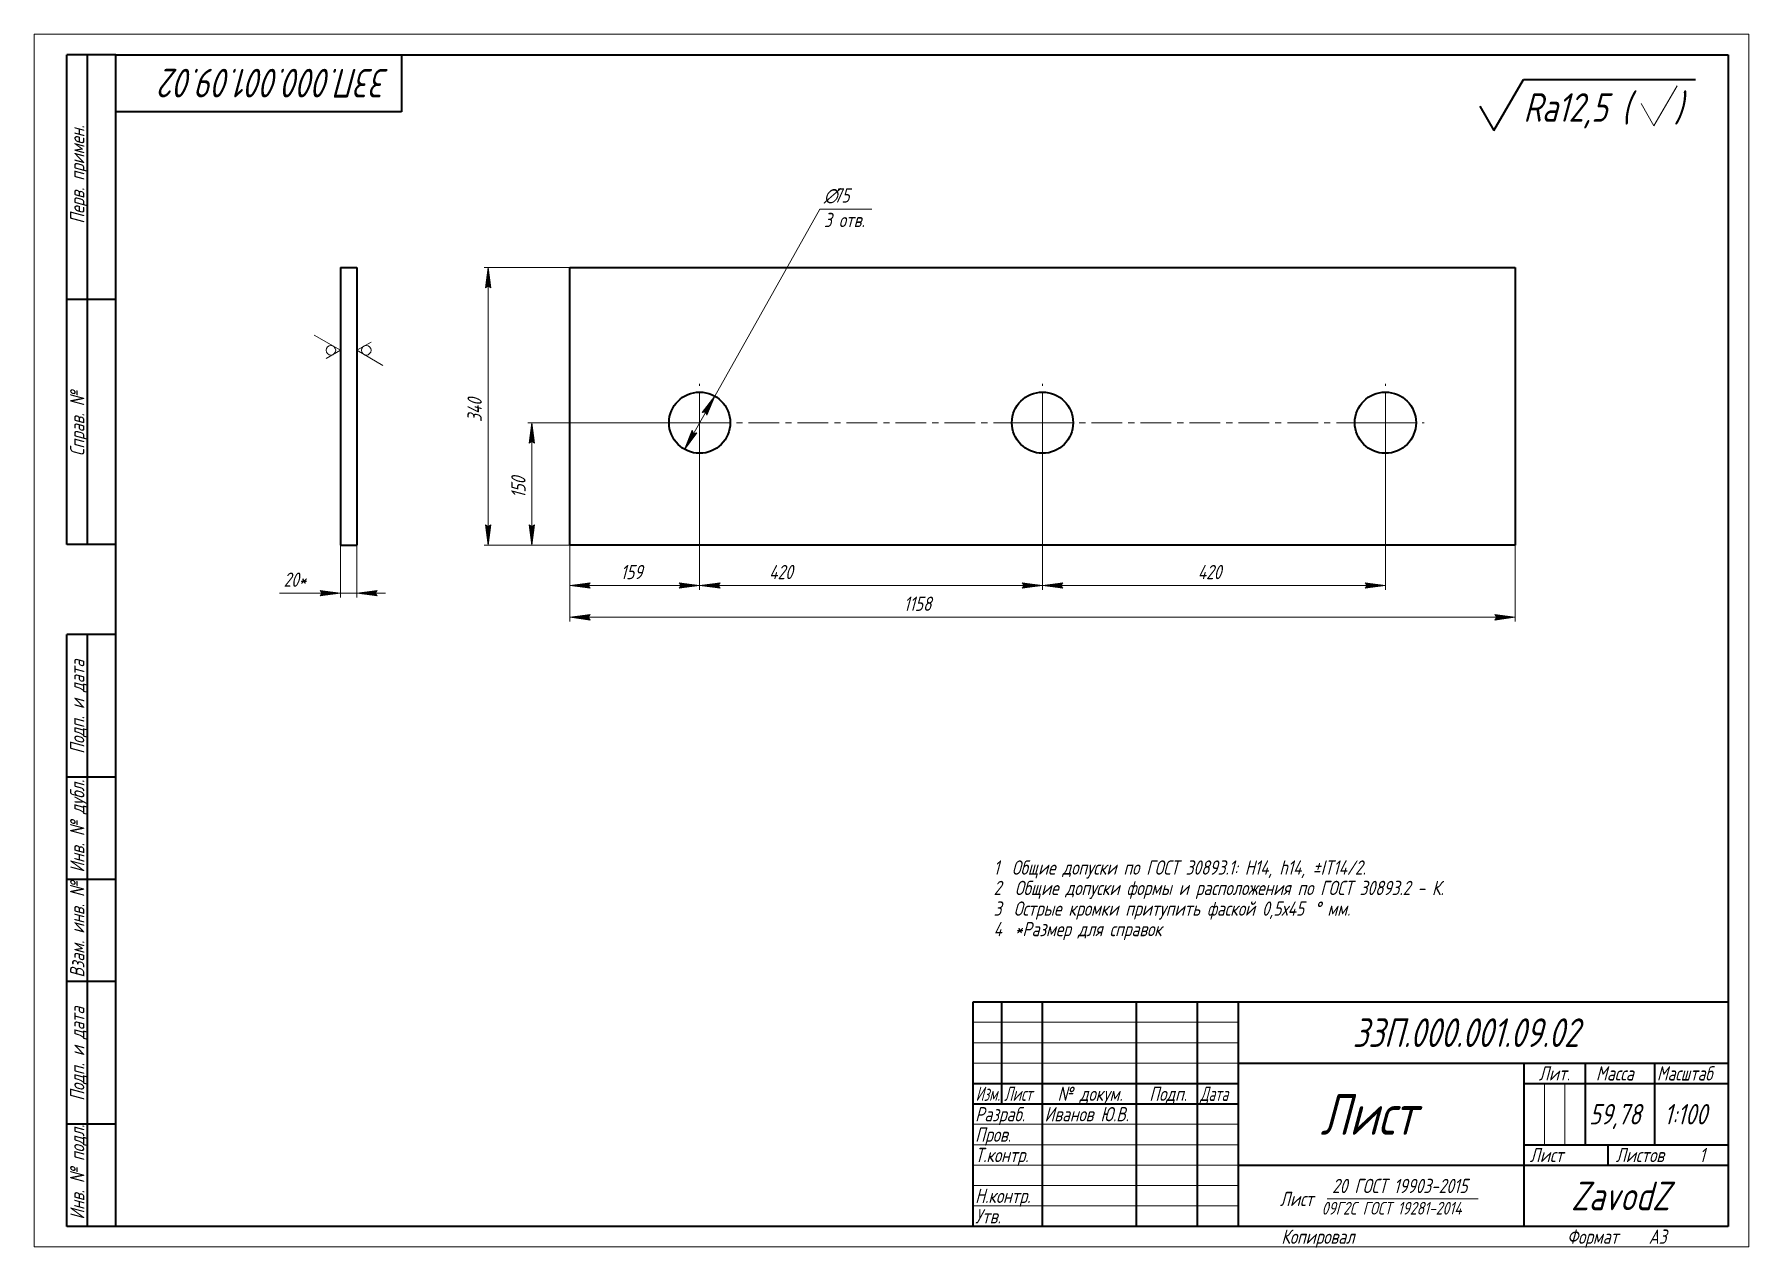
# Model space of a CAD drawing. Header units: millimetres. Extents: x 0 to 420, y 0 to 297.
import ezdxf

# ---------------------------------------------------------------- set-up
doc = ezdxf.new("R2010")
doc.units = ezdxf.units.MM
for name, pattern in [('K5LT_AXLED', [12, 7.5, -1.5, 1.5, -1.5]), ('K5LT_BASIC', [0]), ('K5LT_THIN', [0])]:
    doc.linetypes.add(name, pattern=pattern)
doc.layers.add('Системный слой', color=7, linetype='Continuous')
doc.styles.add('KDIMTEXTSTYLE', font='GOST_AU.SHX', dxfattribs={"width": 0.96, "oblique": 15, "height": 5})
doc.styles.add('KTEXTSTYLE', font='GOST_AU.SHX', dxfattribs={"width": 0.96, "height": 5})
doc.dimstyles.new('KDIMSTYLE (0.20)', dxfattribs={"dimtxt": 5, "dimasz": 1, "dimexe": 2, "dimexo": 0, "dimgap": 1, "dimtad": 1, "dimlfac": 5, "dimtxsty": 'KDIMTEXTSTYLE', "dimsah": 1, "dimcen": 0, "dimdle": 1, "dimadec": 0, "dimazin": 0, "dimtfac": 0.667, "dimtmove": 0, "dimatfit": 3, "dimfxl": 1, "dimtvp": 1, "dimtolj": 1, "dimtzin": 0, "dimarcsym": 0})

# ---------------------------------------------------------------- blocks, each defined once
blk = doc.blocks.new('D0')
at = {"layer": 'Системный слой'}
for points in [[(70, 159.43), (75, 160.08), (70, 160.74), (70.5, 160.08)], [(83.5, 160.08), (84, 160.74), (79, 160.08), (84, 159.43)]]:
    blk.add_hatch(color=7, dxfattribs=at).paths.add_polyline_path(points)
at = {"layer": 'Системный слой', "color": 7, "linetype": 'K5LT_THIN', "lineweight": 18}
for p, q in [((75, 171.86), (75, 159.08)), ((79, 171.86), (79, 159.08)), ((70, 160.08), (60.06, 160.08)), ((75, 160.08), (68, 160.08)), ((75, 160.08), (70, 160.74)), ((70, 160.74), (70.5, 160.08)), ((70.5, 160.08), (70, 159.43)), ((70, 159.43), (75, 160.08)), ((75, 160.08), (70, 160.08)), ((75, 160.08), (79, 160.08)), ((84, 160.74), (79, 160.08)), ((79, 160.08), (84, 159.43)), ((79, 160.08), (86, 160.08)), ((83.5, 160.08), (84, 160.74)), ((84, 159.43), (83.5, 160.08))]:
    blk.add_line(p, q, dxfattribs=at)
at = {"layer": 'Системный слой', "color": 7, "insert": (61.06, 165.16), "char_height": 2.5, "attachment_point": 1, "style": 'KTEXTSTYLE'}
blk.add_mtext('\\H3.5;\\W0.965;\\Q15;\\Q15;20*', dxfattribs=at)
blk = doc.blocks.new('KDIMARROW_02')
at = {"layer": 'Системный слой'}
blk.add_hatch(color=0, dxfattribs=at).paths.add_polyline_path([(4.5, 0), (5, 0.66), (0, 0), (5, -0.66)])
at = {"layer": 'Системный слой', "color": 0, "linetype": 'K5LT_THIN', "lineweight": 18}
for p, q in [((0, 0), (-1, 0)), ((5, 0.66), (0, 0)), ((0, 0), (5, -0.66)), ((0, 0), (7, 0)), ((4.5, 0), (5, 0.66)), ((5, -0.66), (4.5, 0))]:
    blk.add_line(p, q, dxfattribs=at)
blk = doc.blocks.new('U0')
at = {"layer": 'Системный слой', "color": 7, "linetype": 'K5LT_THIN', "lineweight": 18}
for p, q in [((75, 219.6), (68.6, 223.29)), ((71.5, 217.58), (75, 219.6))]:
    blk.add_line(p, q, dxfattribs=at)
blk.add_arc((72.67, 219.6), 1.17, 0, 360, dxfattribs=at)
blk = doc.blocks.new('U1')
at = {"layer": 'Системный слой', "color": 7, "linetype": 'K5LT_THIN', "lineweight": 18}
for p, q in [((82.5, 221.62), (79, 219.6)), ((79, 219.6), (85.4, 215.9))]:
    blk.add_line(p, q, dxfattribs=at)
blk.add_arc((81.33, 219.6), 1.17, 0, 360, dxfattribs=at)
blk = doc.blocks.new('U2')
at = {"layer": 'Системный слой', "color": 30, "linetype": 'K5LT_AXLED', "lineweight": 18, "true_color": 0xff8000}
for q in [(163, 211.36), (153.5, 201.86), (337.26, 201.86), (163, 192.36)]:
    blk.add_line((163, 201.86), q, dxfattribs=at)
blk = doc.blocks.new('U3')
at = {"layer": 'Системный слой', "color": 30, "linetype": 'K5LT_AXLED', "lineweight": 18, "true_color": 0xff8000}
for q in [(247, 211.36), (237.5, 201.86), (256.5, 201.86), (247, 192.36)]:
    blk.add_line((247, 201.86), q, dxfattribs=at)
blk = doc.blocks.new('U4')
at = {"layer": 'Системный слой', "color": 30, "linetype": 'K5LT_AXLED', "lineweight": 18, "true_color": 0xff8000}
for q in [(331, 211.36), (321.5, 201.86), (340.5, 201.86), (331, 192.36)]:
    blk.add_line((331, 201.86), q, dxfattribs=at)
blk = doc.blocks.new('D1')
at = {"layer": 'Системный слой'}
for points in [[(135.7, 154.19), (136.2, 154.84), (131.2, 154.19), (136.2, 153.53)], [(362.8, 154.19), (357.8, 154.84), (358.3, 154.19), (357.8, 153.53)]]:
    blk.add_hatch(color=7, dxfattribs=at).paths.add_polyline_path(points)
at = {"layer": 'Системный слой', "color": 7, "linetype": 'K5LT_THIN', "lineweight": 18}
for p, q in [((131.2, 171.86), (131.2, 153.19)), ((362.8, 171.86), (362.8, 153.19)), ((131.2, 154.19), (136.2, 154.84)), ((136.2, 153.53), (131.2, 154.19)), ((131.2, 154.19), (362.8, 154.19)), ((136.2, 154.84), (135.7, 154.19)), ((135.7, 154.19), (136.2, 153.53)), ((358.3, 154.19), (357.8, 154.84)), ((357.8, 154.84), (362.8, 154.19)), ((362.8, 154.19), (357.8, 153.53)), ((357.8, 153.53), (358.3, 154.19))]:
    blk.add_line(p, q, dxfattribs=at)
at = {"layer": 'Системный слой', "color": 7, "insert": (213, 159.26), "char_height": 2.5, "attachment_point": 1, "style": 'KTEXTSTYLE'}
blk.add_mtext('\\H3.5;\\W0.965;\\Q15;\\Q15;1158', dxfattribs=at)
blk = doc.blocks.new('KDIMARROW_01')
at = {"layer": 'Системный слой'}
blk.add_hatch(color=0, dxfattribs=at).paths.add_polyline_path([(0, 0), (-5, 0.66), (-4.5, 0), (-5, -0.66)])
at = {"layer": 'Системный слой', "color": 0, "linetype": 'K5LT_THIN', "lineweight": 18}
for p, q in [((-4.5, 0), (-5, 0.66)), ((-5, 0.66), (0, 0)), ((0, 0), (-5, -0.66)), ((-5, -0.66), (-4.5, 0)), ((0, 0), (-1, 0))]:
    blk.add_line(p, q, dxfattribs=at)
blk = doc.blocks.new('D2')
at = {"layer": 'Системный слой'}
for points in [[(136.2, 161.3), (135.7, 161.96), (136.2, 162.62), (131.2, 161.96)], [(158, 161.3), (163, 161.96), (158, 162.62), (158.5, 161.96)]]:
    blk.add_hatch(color=7, dxfattribs=at).paths.add_polyline_path(points)
at = {"layer": 'Системный слой', "color": 7, "linetype": 'K5LT_THIN', "lineweight": 18}
for p, q in [((163, 201.86), (163, 160.96)), ((131.2, 171.86), (131.2, 160.96)), ((131.2, 161.96), (136.2, 162.62)), ((136.2, 161.3), (131.2, 161.96)), ((131.2, 161.96), (163, 161.96)), ((136.2, 162.62), (135.7, 161.96)), ((135.7, 161.96), (136.2, 161.3)), ((158.5, 161.96), (158, 162.62)), ((158, 162.62), (163, 161.96)), ((163, 161.96), (158, 161.3)), ((158, 161.3), (158.5, 161.96))]:
    blk.add_line(p, q, dxfattribs=at)
at = {"layer": 'Системный слой', "color": 7, "insert": (143.64, 167.03), "char_height": 2.5, "attachment_point": 1, "style": 'KTEXTSTYLE'}
blk.add_mtext('\\H3.5;\\W0.965;\\Q15;\\Q15;159', dxfattribs=at)
blk = doc.blocks.new('D3')
at = {"layer": 'Системный слой'}
for points in [[(168, 161.3), (167.5, 161.96), (168, 162.62), (163, 161.96)], [(242, 161.3), (247, 161.96), (242, 162.62), (242.5, 161.96)]]:
    blk.add_hatch(color=7, dxfattribs=at).paths.add_polyline_path(points)
at = {"layer": 'Системный слой', "color": 7, "linetype": 'K5LT_THIN', "lineweight": 18}
for p, q in [((163, 201.86), (163, 160.96)), ((247, 201.86), (247, 160.96)), ((163, 161.96), (168, 162.62)), ((168, 161.3), (163, 161.96)), ((163, 161.96), (247, 161.96)), ((168, 162.62), (167.5, 161.96)), ((167.5, 161.96), (168, 161.3)), ((242.5, 161.96), (242, 162.62)), ((242, 162.62), (247, 161.96)), ((247, 161.96), (242, 161.3)), ((242, 161.3), (242.5, 161.96))]:
    blk.add_line(p, q, dxfattribs=at)
at = {"layer": 'Системный слой', "color": 7, "insert": (180.03, 167.03), "char_height": 2.5, "attachment_point": 1, "style": 'KTEXTSTYLE'}
blk.add_mtext('\\H3.5;\\W0.965;\\Q15;\\Q15;420', dxfattribs=at)
blk = doc.blocks.new('D4')
at = {"layer": 'Системный слой'}
for points in [[(252, 161.3), (251.5, 161.96), (252, 162.62), (247, 161.96)], [(331, 161.96), (326, 162.62), (326.5, 161.96), (326, 161.3)]]:
    blk.add_hatch(color=7, dxfattribs=at).paths.add_polyline_path(points)
at = {"layer": 'Системный слой', "color": 7, "linetype": 'K5LT_THIN', "lineweight": 18}
for p, q in [((247, 201.86), (247, 160.96)), ((331, 194.36), (331, 160.96)), ((247, 161.96), (252, 162.62)), ((252, 161.3), (247, 161.96)), ((247, 161.96), (331, 161.96)), ((252, 162.62), (251.5, 161.96)), ((251.5, 161.96), (252, 161.3)), ((326.5, 161.96), (326, 162.62)), ((326, 162.62), (331, 161.96)), ((331, 161.96), (326, 161.3)), ((326, 161.3), (326.5, 161.96))]:
    blk.add_line(p, q, dxfattribs=at)
at = {"layer": 'Системный слой', "color": 7, "insert": (285.03, 167.03), "char_height": 2.5, "attachment_point": 1, "style": 'KTEXTSTYLE'}
blk.add_mtext('\\H3.5;\\W0.965;\\Q15;\\Q15;420', dxfattribs=at)
blk = doc.blocks.new('D5')
at = {"layer": 'Системный слой'}
for points in [[(111.85, 234.86), (111.2, 239.86), (110.54, 234.86), (111.2, 235.36)], [(111.2, 171.86), (111.85, 176.86), (111.2, 176.36), (110.54, 176.86)]]:
    blk.add_hatch(color=7, dxfattribs=at).paths.add_polyline_path(points)
at = {"layer": 'Системный слой', "color": 7, "linetype": 'K5LT_THIN', "lineweight": 18}
for p, q in [((131.2, 239.86), (110.2, 239.86)), ((110.54, 234.86), (111.2, 239.86)), ((111.2, 239.86), (111.85, 234.86)), ((111.2, 171.86), (111.2, 239.86)), ((111.2, 235.36), (110.54, 234.86)), ((111.85, 234.86), (111.2, 235.36)), ((111.2, 171.86), (110.54, 176.86)), ((110.54, 176.86), (111.2, 176.36)), ((111.2, 176.36), (111.85, 176.86)), ((111.85, 176.86), (111.2, 171.86)), ((131.2, 171.86), (110.2, 171.86))]:
    blk.add_line(p, q, dxfattribs=at)
at = {"layer": 'Системный слой', "color": 7, "insert": (106.12, 202.03), "char_height": 2.5, "attachment_point": 1, "rotation": 90, "style": 'KTEXTSTYLE'}
blk.add_mtext('\\H3.5;\\W0.965;\\Q15;\\Q15;340', dxfattribs=at)
blk = doc.blocks.new('D6')
at = {"layer": 'Системный слой'}
for points in [[(122.58, 196.86), (121.92, 201.86), (121.26, 196.86), (121.92, 197.36)], [(121.92, 171.86), (122.58, 176.86), (121.92, 176.36), (121.26, 176.86)]]:
    blk.add_hatch(color=7, dxfattribs=at).paths.add_polyline_path(points)
at = {"layer": 'Системный слой', "color": 7, "linetype": 'K5LT_THIN', "lineweight": 18}
for p, q in [((155.5, 201.86), (120.92, 201.86)), ((121.26, 196.86), (121.92, 201.86)), ((121.92, 201.86), (122.58, 196.86)), ((121.92, 201.86), (121.92, 171.86)), ((121.92, 197.36), (121.26, 196.86)), ((122.58, 196.86), (121.92, 197.36)), ((121.92, 171.86), (121.26, 176.86)), ((121.26, 176.86), (121.92, 176.36)), ((121.92, 176.36), (122.58, 176.86)), ((122.58, 176.86), (121.92, 171.86)), ((163, 171.86), (120.92, 171.86))]:
    blk.add_line(p, q, dxfattribs=at)
at = {"layer": 'Системный слой', "color": 7, "insert": (116.85, 183.4), "char_height": 2.5, "attachment_point": 1, "rotation": 90, "style": 'KTEXTSTYLE'}
blk.add_mtext('\\H3.5;\\W0.965;\\Q15;\\Q15;150', dxfattribs=at)
blk = doc.blocks.new('D7')
at = {"layer": 'Системный слой'}
for points in [[(164.8, 203.72), (166.68, 208.4), (163.65, 204.36), (164.47, 204.48)], [(159.32, 195.33), (162.35, 199.36), (161.53, 199.25), (161.2, 200.01)]]:
    blk.add_hatch(color=7, dxfattribs=at).paths.add_polyline_path(points)
at = {"layer": 'Системный слой', "color": 7, "linetype": 'K5LT_THIN', "lineweight": 18}
for p, q in [((166.68, 208.4), (192.43, 254.18)), ((192.43, 254.18), (205.17, 254.18)), ((159.32, 195.33), (166.68, 208.4)), ((163.65, 204.36), (166.68, 208.4)), ((166.68, 208.4), (164.8, 203.72)), ((164.47, 204.48), (163.65, 204.36)), ((164.8, 203.72), (164.47, 204.48)), ((159.32, 195.33), (161.2, 200.01)), ((162.35, 199.36), (159.32, 195.33)), ((161.2, 200.01), (161.53, 199.25)), ((161.53, 199.25), (162.35, 199.36))]:
    blk.add_line(p, q, dxfattribs=at)
at = {"layer": 'Системный слой', "color": 7, "char_height": 2.5, "attachment_point": 1, "style": 'KTEXTSTYLE'}
for s, insert in [('\\H3.5;\\W0.965;\\Q15;\\Q15;∅', (193.43, 259.27)), ('\\H3.5;\\W0.965;\\Q15;\\Q15;75', (195.83, 259.27)), ('\\H3.5;\\W0.965;\\Q15;\\Q15;3 отв.', (193.43, 253.26))]:
    blk.add_mtext(s, dxfattribs=dict(at, insert=insert))
blk = doc.blocks.new('U5')
at = {"color": 7, "linetype": 'K5LT_THIN', "lineweight": 18}
for p, q in [((0, 0), (0, 297)), ((0, 297), (420, 297)), ((420, 297), (420, 0)), ((230, 55), (295, 55)), ((230, 50), (295, 50)), ((230, 45), (295, 45)), ((369.96, 25), (369.96, 40)), ((374.98, 25), (374.98, 40)), ((230, 30), (295, 30)), ((230, 25), (295, 25)), ((230, 20), (295, 20)), ((230, 15), (295, 15)), ((230, 10), (295, 10)), ((316.77, 11.72), (353.73, 11.72)), ((420, 0), (0, 0))]:
    blk.add_line(p, q, dxfattribs=at)
at = {"color": 150, "linetype": 'K5LT_BASIC', "lineweight": 40, "true_color": 0x0080ff}
for p, q in [((8, 172), (8, 292)), ((20, 292), (8, 292)), ((13, 172), (13, 292)), ((20, 5), (20, 292)), ((20, 292), (415, 292)), ((90, 292), (90, 278)), ((415, 292), (415, 5)), ((90, 278), (20, 278)), ((20, 232), (8, 232)), ((20, 172), (8, 172)), ((8, 5), (8, 150)), ((20, 150), (8, 150)), ((13, 5), (13, 150)), ((20, 115), (8, 115)), ((20, 90), (8, 90)), ((20, 65), (8, 65)), ((230, 60), (415, 60)), ((230, 5), (230, 60)), ((237, 35), (237, 60)), ((247, 5), (247, 60)), ((270, 5), (270, 60)), ((285, 5), (285, 60)), ((295, 5), (295, 60)), ((295, 45), (415, 45)), ((365, 5), (365, 45)), ((380, 25), (380, 45)), ((397, 25), (397, 45)), ((230, 40), (295, 40)), ((365, 40), (380, 40)), ((380, 40), (415, 40)), ((230, 35), (295, 35)), ((20, 30), (8, 30)), ((365, 25), (415, 25)), ((385.57, 20), (385.57, 25)), ((295, 20), (365, 20)), ((365, 20), (415, 20)), ((20, 5), (8, 5)), ((415, 5), (20, 5))]:
    blk.add_line(p, q, dxfattribs=at)
at = {"color": 7, "char_height": 2.5, "attachment_point": 1, "style": 'KTEXTSTYLE'}
for s, insert, rotation in [('\\H3.5;\\W0.965;\\Q15;\\Q15;\\H7.00;ЗЗП.000.001.09.02', (87.02, 281.55), 180), ('\\H3.5;\\W0.965;\\Q15;\\Q15;Перв. примен.', (8.77, 250.61), 90), ('\\H3.5;\\W0.965;\\Q15;\\Q15;Справ. №', (8.77, 193.68), 90), ('\\H3.5;\\W0.965;\\Q15;\\Q15;Подп. и дата', (8.77, 120.75), 90), ('\\H3.5;\\W0.965;\\Q15;\\Q15;Инв. № дубл.', (8.77, 91.67), 90), ('\\H3.5;\\W0.965;\\Q15;\\Q15;Взам. инв. №', (8.77, 65.94), 90), ('\\H3.5;\\W0.965;\\Q15;\\Q15;Подп. и дата', (8.77, 35.75), 90), ('\\H3.5;\\W0.965;\\Q15;\\Q15;Инв. № подл.', (8.77, 6.67), 90)]:
    blk.add_mtext(s, dxfattribs=dict(at, insert=insert, rotation=rotation))
for s, insert in [('\\H3.5;\\W0.965;\\Q15;\\Q15;\\H7.00;ЗЗП.000.001.09.02', (322.98, 55.95)), ('\\H3.5;\\W0.965;\\Q15;\\Q15;Лит.', (368.56, 44.23)), ('\\H3.5;\\W0.965;\\Q15;\\Q15;Масса', (382.58, 44.23)), ('\\H3.5;\\W0.965;\\Q15;\\Q15;\\W0.941;Масштаб', (397.52, 44.23)), ('\\H3.5;\\W0.965;\\Q15;\\Q15;\\W0.797;Изм.', (230.61, 39.23)), ('\\H3.5;\\W0.965;\\Q15;\\Q15;\\W0.807;Лист', (237.6, 39.23)), ('\\H3.5;\\W0.965;\\Q15;\\Q15;№ докум.', (250.67, 39.23)), ('\\H3.5;\\W0.965;\\Q15;\\Q15;Подп.', (273.15, 39.23)), ('\\H3.5;\\W0.965;\\Q15;\\Q15;\\W0.807;Дата', (285.6, 39.23)), ('\\H3.5;\\W0.965;\\Q15;\\Q15;Разраб.', (230.5, 34.23)), ('\\H3.5;\\W0.965;\\Q15;\\Q15;Иванов Ю.В.', (247.5, 34.23)), ('\\H3.5;\\W0.965;\\Q15;\\Q15;\\H10.00;Лист', (315.08, 37.43)), ('\\H3.5;\\W0.965;\\Q15;\\Q15;\\H5.00;59,78', (380.91, 34.97)), ('\\H3.5;\\W0.965;\\Q15;\\Q15;\\H5.00;1:100', (399.27, 34.97)), ('\\H3.5;\\W0.965;\\Q15;\\Q15;Пров.', (230.5, 29.23)), ('\\H3.5;\\W0.965;\\Q15;\\Q15;Т.контр.', (230.5, 24.23)), ('\\H3.5;\\W0.965;\\Q15;\\Q15;Лист', (366.36, 24.23)), ('\\H3.5;\\W0.965;\\Q15;\\Q15;Листов', (387.41, 24.23)), ('\\H3.5;\\W0.965;\\Q15;\\Q15;1', (407.91, 24.23)), ('\\H3.5;\\W0.965;\\Q15;\\Q15;Н.контр.', (230.5, 14.23)), ('\\H3.5;\\W0.965;\\Q15;\\Q15;Лист ', (305.14, 13.47)), ('\\H3.5;\\W0.965;\\Q15;\\Q15;20 ГОСТ 19903-2015', (317.94, 16.65)), ('\\H3.5;\\W0.965;\\Q15;\\Q15;\\H7.00;ZavodZ', (376.5, 15.95)), ('\\H3.5;\\W0.965;\\Q15;\\Q15;Утв.', (230.5, 9.23)), ('\\H3.5;\\W0.965;\\Q15;\\Q15;\\H3.11;09Г2С ГОСТ 19281-2014', (315.38, 11)), ('\\H3.5;\\W0.965;\\Q15;\\Q15;Копировал', (305.5, 4.23)), ('\\H3.5;\\W0.965;\\Q15;\\Q15;Формат', (375.5, 4.23)), ('\\H3.5;\\W0.965;\\Q15;\\Q15;A3', (395.5, 4.23))]:
    blk.add_mtext(s, dxfattribs=dict(at, insert=insert))
blk = doc.blocks.new('U6')
at = {"color": 7, "char_height": 2.5, "attachment_point": 1, "style": 'KTEXTSTYLE'}
for s, insert in [('\\H3.5;\\W0.965;\\Q15;\\Q15;1', (235, 94.65)), ('\\H3.5;\\W0.965;\\Q15;\\Q15;Общие допуски по ГОСТ 30893.1: H14, h14, ', (239.48, 94.65)), ('\\H3.5;\\W0.965;\\Q15;\\Q15;±', (313.19, 94.65)), ('\\H3.5;\\W0.965;\\Q15;\\Q15;IT14/2.', (315.14, 94.65)), ('\\H3.5;\\W0.965;\\Q15;\\Q15;2', (235, 89.65)), ('\\H3.5;\\W0.965;\\Q15;\\Q15;Общие допуски формы и расположения по ГОСТ 30893.2 - К.', (240.22, 89.65)), ('\\H3.5;\\W0.965;\\Q15;\\Q15;3', (235, 84.59)), ('\\H3.5;\\W0.965;\\Q15;\\Q15;Острые кромки притупить фаской 0,5х45', (239.94, 84.59)), ('\\H3.5;\\W0.965;\\Q15;\\Q15;°', (313.56, 84.59)), ('\\H3.5;\\W0.965;\\Q15;\\Q15; мм.', (315.05, 84.59)), ('\\H3.5;\\W0.965;\\Q15;\\Q15;4', (235, 79.57)), ('\\H3.5;\\W0.965;\\Q15;\\Q15;*Размер для справок', (240.22, 79.57))]:
    blk.add_mtext(s, dxfattribs=dict(at, insert=insert))
blk = doc.blocks.new('U7')
at = {"color": 150, "linetype": 'K5LT_BASIC', "lineweight": 40, "true_color": 0x0080ff}
for p, q in [((357.59, 273.42), (364.8, 285.91)), ((364.8, 285.91), (407, 285.91)), ((354.16, 279.37), (357.59, 273.42))]:
    blk.add_line(p, q, dxfattribs=at)
at = {"color": 7, "linetype": 'K5LT_THIN', "lineweight": 18}
for p, q in [((396.77, 274.61), (402.45, 284.41)), ((393.67, 280.05), (396.77, 274.61))]:
    blk.add_line(p, q, dxfattribs=at)
at = {"color": 7, "char_height": 2.5, "attachment_point": 1, "style": 'KTEXTSTYLE'}
for s, insert in [('\\H3.5;\\W0.965;\\Q15;\\Q15;\\H7.00;Ra12,5 (', (364.8, 282.57)), ('\\H3.5;\\W0.965;\\Q15;\\Q15;\\H7.00;)', (401.75, 282.57))]:
    blk.add_mtext(s, dxfattribs=dict(at, insert=insert))

msp = doc.modelspace()

# ---------------------------------------------------------------- linework, layer by layer
at = {"layer": 'Системный слой', "color": 150, "linetype": 'K5LT_BASIC', "lineweight": 40, "true_color": 0x0080ff}
for p, q in [((75, 239.863), (79, 239.863)), ((75, 239.863), (75, 171.863)), ((79, 239.863), (79, 171.863)), ((131.2, 171.863), (131.2, 239.863)), ((131.2, 239.863), (362.8, 239.863)), ((362.8, 239.863), (362.8, 171.863)), ((75, 171.863), (79, 171.863)), ((362.8, 171.863), (131.2, 171.863))]:
    msp.add_line(p, q, dxfattribs=at)
for centre in [(163, 201.863), (247, 201.863), (331, 201.863)]:
    msp.add_circle(centre, 7.5, dxfattribs=at)

# ---------------------------------------------------------------- block references
for name in ['U5', 'U7', 'U6']:
    msp.add_blockref(name, (0, 0))
at = {"layer": 'Системный слой'}
for name in ['U0', 'U1', 'U2', 'U3', 'U4']:
    msp.add_blockref(name, (0, 0), dxfattribs=at)

# ---------------------------------------------------------------- dimensions: what is measured, and where the dimension line sits
at = {"layer": 'Системный слой', "color": 7}
dim = msp.add_diameter_dim_2p(p1=(159.3234, 195.326), p2=(166.6766, 208.4), dimstyle='KDIMSTYLE (0.20)', override={"dimtih": 1, "dimtoh": 1, "dimpost": '\\H3.5;\\W0.965;\\Q15;<>\\X\\H3.5;\\W0.965;\\Q15;\\Q15;3 отв.', "dimblk1": 'KDIMARROW_01', "dimblk2": 'KDIMARROW_01', "dimclrt": 7, "dimtol": 1, "dimtp": 0, "dimtm": 0, "dimtdec": 5, "dimtmove": 1, "dimatfit": 2, "dimtolj": 1}, dxfattribs=at)
dim.commit()
dim.dimension.update_dxf_attribs({"geometry": 'D7', "text_midpoint": (193.4253, 254.1811)})
for base, p1, p2, picture, middle in [((111.1962, 171.863), (131.2, 239.863), (131.2, 171.863), 'D5', (111.1962, 205.863)), ((121.9196, 201.863), (163, 171.863), (155.5, 201.863), 'D6', (121.9196, 186.863))]:
    dim = msp.add_linear_dim(base=base, p1=p1, p2=p2, angle=90, dimstyle='KDIMSTYLE (0.20)', override={"dimexo": 0, "dimpost": '\\H3.5;\\W0.965;\\Q15;<>', "dimblk1": 'KDIMARROW_01', "dimblk2": 'KDIMARROW_01', "dimse1": 0, "dimse2": 0, "dimclrt": 7, "dimtol": 1, "dimtp": 0, "dimtm": 0, "dimtdec": 5, "dimtolj": 1}, dxfattribs=at)
    dim.commit()
    dim.dimension.update_dxf_attribs({"geometry": picture, "text_midpoint": middle, "dimtype": 160})
for base, p1, p2, override, picture, middle in [((131.2, 161.9606), (163, 201.863), (131.2, 171.863), {"dimexo": 0, "dimpost": '\\H3.5;\\W0.965;\\Q15;<>', "dimblk1": 'KDIMARROW_01', "dimblk2": 'KDIMARROW_01', "dimse1": 0, "dimse2": 0, "dimclrt": 7, "dimtol": 1, "dimtp": 0, "dimtm": 0, "dimtdec": 5, "dimtolj": 1}, 'D2', (147.1, 161.9606)), ((163, 161.9606), (247, 201.863), (163, 201.863), {"dimexo": 0, "dimpost": '\\H3.5;\\W0.965;\\Q15;<>', "dimblk1": 'KDIMARROW_01', "dimblk2": 'KDIMARROW_01', "dimse1": 0, "dimse2": 0, "dimclrt": 7, "dimtol": 1, "dimtp": 0, "dimtm": 0, "dimtdec": 5, "dimtolj": 1}, 'D3', (184, 161.9606)), ((247, 161.9606), (331, 194.363), (247, 201.863), {"dimexo": 0, "dimpost": '\\H3.5;\\W0.965;\\Q15;<>', "dimblk1": 'KDIMARROW_01', "dimblk2": 'KDIMARROW_01', "dimse1": 0, "dimse2": 0, "dimclrt": 7, "dimtol": 1, "dimtp": 0, "dimtm": 0, "dimtdec": 5, "dimtolj": 1}, 'D4', (289, 161.9606)), ((75, 160.0841), (79, 171.863), (75, 171.863), {"dimexo": 0, "dimpost": '\\H3.5;\\W0.965;\\Q15;<>\\H3.5;\\W0.965;\\Q15;\\Q15;*', "dimblk1": 'KDIMARROW_02', "dimblk2": 'KDIMARROW_02', "dimse1": 0, "dimse2": 0, "dimclrt": 7, "dimtol": 1, "dimtp": 0, "dimtm": 0, "dimtdec": 5, "dimtolj": 1}, 'D0', (65.0293, 160.0841)), ((131.2, 154.1862), (362.8, 171.863), (131.2, 171.863), {"dimexo": 0, "dimpost": '\\H3.5;\\W0.965;\\Q15;\\Q15;\\H3.5;\\W0.965;\\Q15;<>\\H3.5;\\W0.965;\\Q15;\\Q15;', "dimblk1": 'KDIMARROW_01', "dimblk2": 'KDIMARROW_01', "dimse1": 0, "dimse2": 0, "dimclrt": 7, "dimtol": 1, "dimtp": 0, "dimtm": 0, "dimtdec": 5, "dimtolj": 1}, 'D1', (217.2, 154.1862))]:
    dim = msp.add_linear_dim(base=base, p1=p1, p2=p2, dimstyle='KDIMSTYLE (0.20)', override=override, dxfattribs=at)
    dim.commit()
    dim.dimension.update_dxf_attribs({"geometry": picture, "text_midpoint": middle, "dimtype": 160})

doc.saveas('drawing.dxf')
